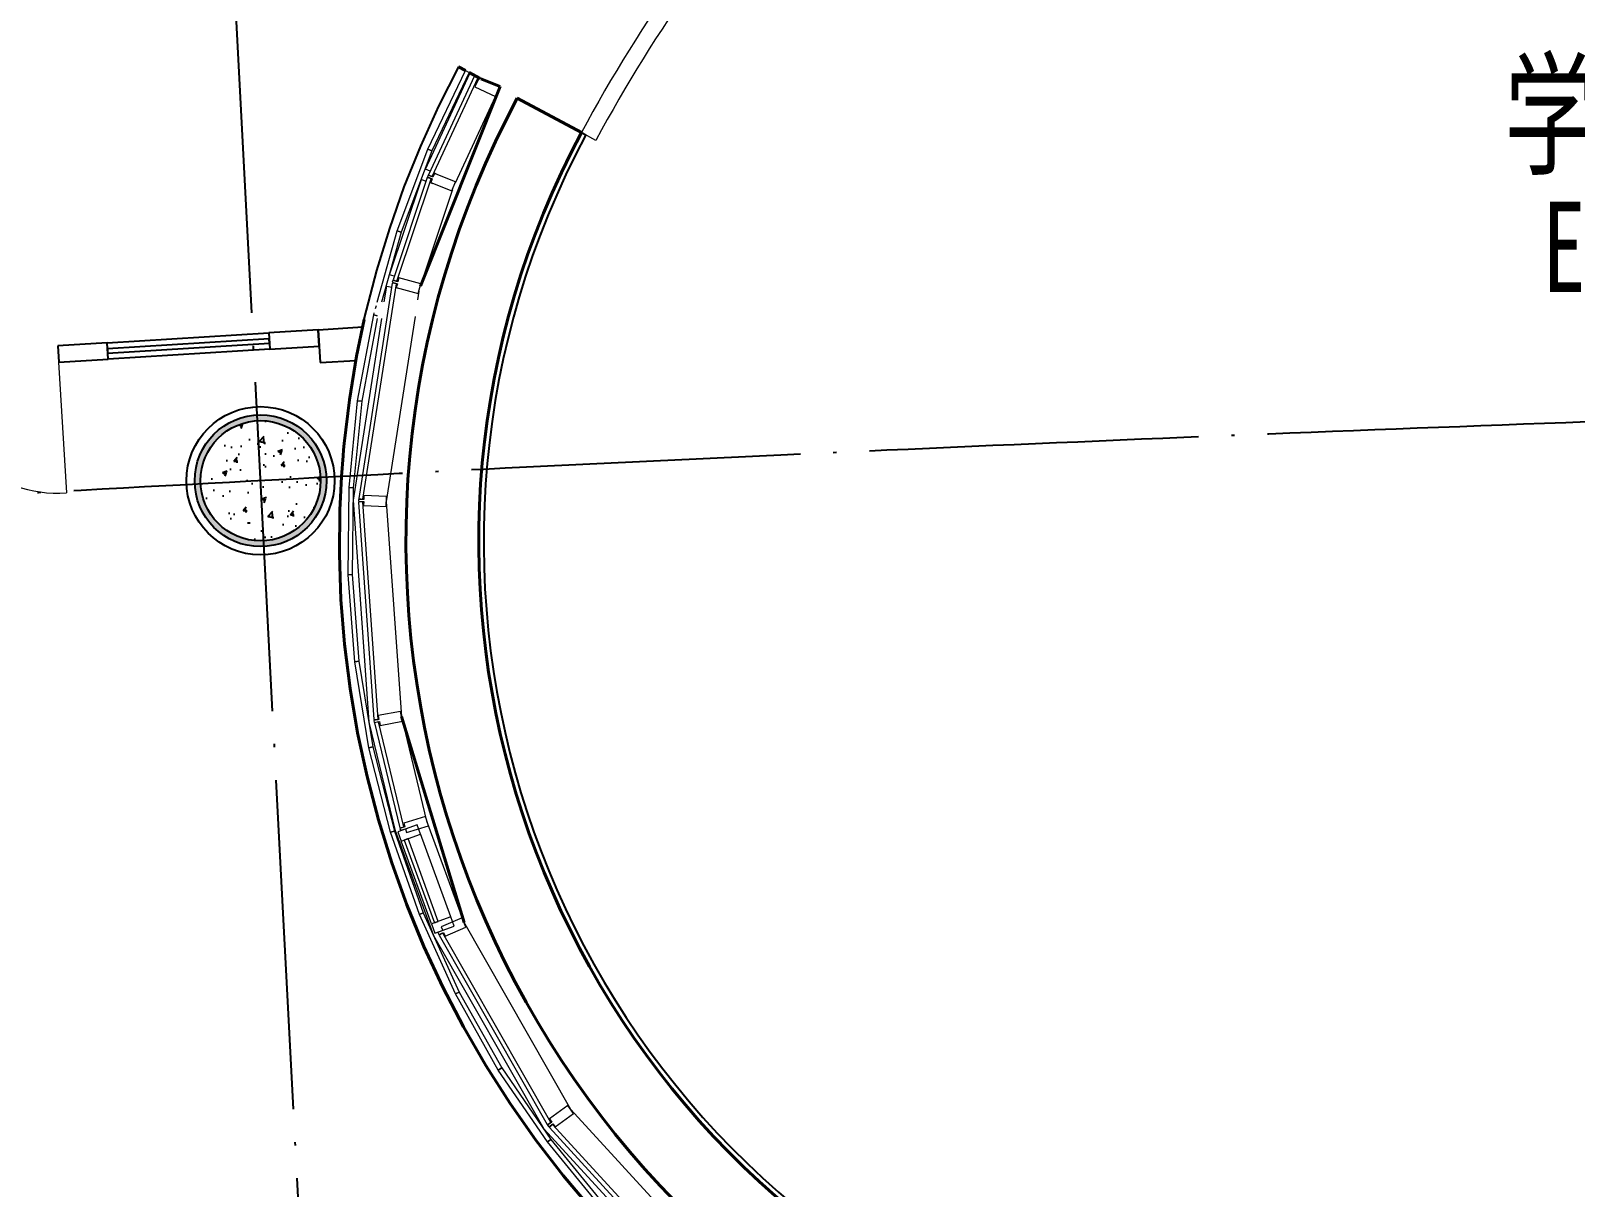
# Model space of a CAD drawing. Header units: millimetres. Extents: x 347599 to 1495443, y -100002 to 152717.
# Drawn here: x 1387381 to 1396761, y 15803 to 22822 of the extents above; entities that cross this region are included whole.
import ezdxf

# ---------------------------------------------------------------- set-up
doc = ezdxf.new("R2010")
doc.units = ezdxf.units.MM
doc.header["$LTSCALE"] = 1000
doc.linetypes.add('E-RG-1F$0$$0$DOTE', pattern=[2.42, 2, -0.2, 0.02, -0.2])
doc.layers.get('0').update_dxf_attribs({"linetype": 'CONTINUOUS'})
for name, color, linetype in [('00外装饰面', 21, 'CONTINUOUS'), ('A-------', 18, 'CONTINUOUS'), ('A—墙体', 7, 'CONTINUOUS'), ('A—轴线、尺寸', 1, 'CONTINUOUS'), ('A—门窗', 135, 'CONTINUOUS'), ('I—平面—文字', 40, 'CONTINUOUS'), ('I—平面—装饰面层线', 192, 'CONTINUOUS'), ('I—平面—门', 22, 'CONTINUOUS'), ('XRE2$0$0S-COLS-HATCH-A', 8, 'CONTINUOUS'), ('轴线100', 1, 'CONTINUOUS')]:
    doc.layers.add(name, color=color, linetype=linetype)
for name, color, linetype, lineweight in [('E1-RD-1F$0$A-DOOR', 32, 'CONTINUOUS', 5), ('E1-RD-1F$0$A-GLAZ', 140, 'CONTINUOUS', 5), ('E1-RD-1F$0$A-GLAZ-CWMG', 3, 'CONTINUOUS', 5), ('E1-RD-1F$0$A-WALL', 7, 'CONTINUOUS', 5), ('E1-RI-1F$0$A-DOOR', 32, 'CONTINUOUS', 5), ('E1-RI-1F$0$A-GLAZ-CWMG', 3, 'CONTINUOUS', 5), ('E1-RI-1F$0$A-WALL', 7, 'CONTINUOUS', 5)]:
    doc.layers.add(name, color=color, linetype=linetype, lineweight=lineweight)
doc.styles.add('XD2008', font='simhei.ttf', dxfattribs={"width": 0.7})

# ---------------------------------------------------------------- blocks, each defined once
blk = doc.blocks.new('E1-RD-1F$0$Rectangular Mullion - 60 X 200 standard snap cover - Black-10454011-E1b 和 E1c 号楼一层平面图 BLDG E1b AND E1c FIRST FLOOR PLAN')
at = {"layer": 'E1-RD-1F$0$A-GLAZ-CWMG', "color": 8}
for p, q in [((78761.2, 27955.1), (78762.4, 27956.9)), ((78769, 27966.9), (78770.2, 27968.6)), ((78578.7, 27320.1), (78576.5, 27321.6))]:
    blk.add_line(p, q, dxfattribs=at)
at = {"layer": 'E1-RD-1F$0$A-WALL', "lineweight": 40}
for p in [(79198, 28476.4), (78578.7, 27320.1)]:
    blk.add_line(p, (79302.3, 28406.9), dxfattribs=at)
blk = doc.blocks.new('E1-RD-1F$0$Rectangular Mullion - 60 X 200 standard snap cover - Black-10454012-E1b 和 E1c 号楼一层平面图 BLDG E1b AND E1c FIRST FLOOR PLAN')
at = {"layer": 'E1-RD-1F$0$A-GLAZ-CWMG', "color": 8}
for p, q in [((77724.4, 24788.9), (77723.8, 24795.2)), ((77839.7, 23447.7), (77839.2, 23454))]:
    blk.add_line(p, q, dxfattribs=at)
at = {"layer": 'E1-RD-1F$0$A-WALL', "lineweight": 40}
blk.add_line((78037.1, 23487.3), (77925, 24789.9), dxfattribs=at)
blk = doc.blocks.new('E1-RD-1F$0$System Panel - Glazed-9164974-E1b 和 E1c 号楼一层平面图 BLDG E1b AND E1c FIRST FLOOR PLAN')
at = {"layer": 'E1-RD-1F$0$A-GLAZ', "lineweight": 13}
for p, q in [((331.4, -19), (-331.4, -19)), ((-331.4, -19), (-331.4, -44.4)), ((-331.4, -44.4), (331.4, -44.4)), ((331.4, -44.4), (331.4, -19))]:
    blk.add_line(p, q, dxfattribs=at)
blk = doc.blocks.new('E1-RD-1F$0$Rectangular Mullion - 60 x 200 vert Butt glazed - Black-9164975-E1b 和 E1c 号楼一层平面图 BLDG E1b AND E1c FIRST FLOOR PLAN')
at = {"layer": 'E1-RI-1F$0$A-GLAZ-CWMG', "color": 8}
for p, q in [((0, 12.7), (-60, 12.7)), ((-60, 12.7), (-60, -125.3)), ((0, -125.3), (0, 12.7)), ((-60, -125.3), (0, -125.3))]:
    blk.add_line(p, q, dxfattribs=at)
blk = doc.blocks.new('E1-RD-1F$0$System Panel - Glazed-9149671-E1b 和 E1c 号楼一层平面图 BLDG E1b AND E1c FIRST FLOOR PLAN')
at = {"layer": 'E1-RD-1F$0$A-GLAZ', "lineweight": 13}
for p, q in [((661.8, -19.1), (-661.8, -19.1)), ((-661.8, -19.1), (-661.8, -44.5)), ((-661.8, -44.5), (661.8, -44.5)), ((661.8, -44.5), (661.8, -19.1))]:
    blk.add_line(p, q, dxfattribs=at)
blk = doc.blocks.new('E1-RD-1F$0$Rectangular Mullion - 60 x 200 Center Butt Glazed - Black-10418552-E1b 和 E1c 号楼一层平面图 BLDG E1b AND E1c FIRST FLOOR PLAN')
at = {"layer": 'E1-RD-1F$0$A-GLAZ-CWMG', "color": 8}
for p, q in [((-30, 12.7), (-6, 12.7)), ((-30, -125.3), (-30, 12.7)), ((-6, 12.7), (-6, 44.5)), ((-6, 44.5), (6, 44.5)), ((6, 44.5), (6, 12.7)), ((6, 12.7), (30, 12.7)), ((30, 12.7), (30, -125.3)), ((30, -125.3), (-30, -125.3))]:
    blk.add_line(p, q, dxfattribs=at)
blk = doc.blocks.new('E1-RD-1F$0$System Panel - Glazed-9149672-E1b 和 E1c 号楼一层平面图 BLDG E1b AND E1c FIRST FLOOR PLAN')
at = {"layer": 'E1-RD-1F$0$A-GLAZ', "lineweight": 13}
for p, q in [((661.8, -19), (-661.8, -19)), ((-661.8, -19), (-661.8, -44.4)), ((-661.8, -44.4), (661.8, -44.4)), ((661.8, -44.4), (661.8, -19))]:
    blk.add_line(p, q, dxfattribs=at)
blk = doc.blocks.new('E1-RD-1F$0$Rectangular Mullion - 60 x 200 Center Butt Glazed - Black-10418558-E1b 和 E1c 号楼一层平面图 BLDG E1b AND E1c FIRST FLOOR PLAN')
at = {"layer": 'E1-RD-1F$0$A-GLAZ-CWMG', "color": 8}
for p, q in [((-30, 12.7), (-6, 12.7)), ((-30, -125.3), (-30, 12.7)), ((-6, 12.7), (-6, 44.5)), ((-6, 44.5), (6, 44.5)), ((6, 44.5), (6, 12.7)), ((6, 12.7), (30, 12.7)), ((30, 12.7), (30, -125.3)), ((30, -125.3), (-30, -125.3))]:
    blk.add_line(p, q, dxfattribs=at)
blk = doc.blocks.new('E1-RD-1F$0$System Panel - Glazed-9192218-E1b 和 E1c 号楼一层平面图 BLDG E1b AND E1c FIRST FLOOR PLAN')
at = {"layer": 'E1-RD-1F$0$A-GLAZ', "lineweight": 13}
for p, q in [((328.4, -19), (-328.4, -19)), ((-328.4, -19), (-328.4, -44.4)), ((-328.4, -44.4), (328.4, -44.4)), ((328.4, -44.4), (328.4, -19))]:
    blk.add_line(p, q, dxfattribs=at)
blk = doc.blocks.new('E1-RD-1F$0$Rectangular Mullion - 60 x 200 Center Butt Glazed - Black-10418570-E1b 和 E1c 号楼一层平面图 BLDG E1b AND E1c FIRST FLOOR PLAN')
at = {"layer": 'E1-RD-1F$0$A-GLAZ-CWMG', "color": 8}
for p, q in [((-30, 12.7), (-6, 12.7)), ((-30, -125.3), (-30, 12.7)), ((-6, 12.7), (-6, 44.5)), ((-6, 44.5), (6, 44.5)), ((6, 44.5), (6, 12.7)), ((6, 12.7), (30, 12.7)), ((30, 12.7), (30, -125.3)), ((30, -125.3), (-30, -125.3))]:
    blk.add_line(p, q, dxfattribs=at)
blk = doc.blocks.new('E1-RD-1F$0$System Panel - Glazed-9149674-E1b 和 E1c 号楼一层平面图 BLDG E1b AND E1c FIRST FLOOR PLAN')
at = {"layer": 'E1-RD-1F$0$A-GLAZ', "lineweight": 13}
for p, q in [((661.8, -19), (-661.8, -19)), ((-661.8, -19), (-661.8, -44.4)), ((-661.8, -44.4), (661.8, -44.4)), ((661.8, -44.4), (661.8, -19))]:
    blk.add_line(p, q, dxfattribs=at)
blk = doc.blocks.new('E1-RD-1F$0$Rectangular Mullion - 60 x 200 Center Butt Glazed - Black-10418575-E1b 和 E1c 号楼一层平面图 BLDG E1b AND E1c FIRST FLOOR PLAN')
at = {"layer": 'E1-RD-1F$0$A-GLAZ-CWMG', "color": 8}
for p, q in [((-30, 12.7), (-6, 12.7)), ((-30, -125.3), (-30, 12.7)), ((-6, 12.7), (-6, 44.5)), ((-6, 44.5), (6, 44.5)), ((6, 44.5), (6, 12.7)), ((6, 12.7), (30, 12.7)), ((30, 12.7), (30, -125.3)), ((30, -125.3), (-30, -125.3))]:
    blk.add_line(p, q, dxfattribs=at)
blk = doc.blocks.new('E1-RD-1F$0$System Panel - Glazed-9149675-E1b 和 E1c 号楼一层平面图 BLDG E1b AND E1c FIRST FLOOR PLAN')
at = {"layer": 'E1-RD-1F$0$A-GLAZ', "lineweight": 13}
for p, q in [((661.8, -19), (-661.8, -19)), ((-661.8, -19), (-661.8, -44.5)), ((-661.8, -44.5), (661.8, -44.5)), ((661.8, -44.5), (661.8, -19))]:
    blk.add_line(p, q, dxfattribs=at)
blk = doc.blocks.new('E1-RD-1F$0$Rectangular Mullion - 60 x 200 Center Butt Glazed - Black-9164964-E1b 和 E1c 号楼一层平面图 BLDG E1b AND E1c FIRST FLOOR PLAN')
at = {"layer": 'E1-RD-1F$0$A-GLAZ-CWMG', "color": 8}
for p, q in [((-30, 12.7), (-6, 12.7)), ((-30, -125.3), (-30, 12.7)), ((-6, 12.7), (-6, 44.5)), ((-6, 44.5), (6, 44.5)), ((6, 44.5), (6, 12.7)), ((6, 12.7), (30, 12.7)), ((30, 12.7), (30, -125.3)), ((30, -125.3), (-30, -125.3))]:
    blk.add_line(p, q, dxfattribs=at)
blk = doc.blocks.new('E1-RD-1F$0$Rectangular Mullion - 60 X 200 standard snap cover - Black-9164969-E1b 和 E1c 号楼一层平面图 BLDG E1b AND E1c FIRST FLOOR PLAN')
at = {"layer": 'E1-RD-1F$0$A-GLAZ-CWMG', "color": 8}
for p, q in [((78754.9, 28010.1), (79138.2, 28521.2)), ((79138.2, 28521.2), (79162.4, 28503)), ((79182.7, 28487.8), (79187.8, 28484)), ((78914.9, 27890.1), (79262.2, 28353.2)), ((78779.1, 27991.9), (78754.9, 28010.1)), ((78814, 27965.8), (78799.4, 27976.7)), ((78914.9, 27890.1), (78913.7, 27891))]:
    blk.add_line(p, q, dxfattribs=at)
blk = doc.blocks.new('E1-RD-1F$0$Rectangular Mullion - 60 X 200 standard snap cover - Black-10453955-E1b 和 E1c 号楼一层平面图 BLDG E1b AND E1c FIRST FLOOR PLAN')
at = {"layer": 'E1-RD-1F$0$A-GLAZ-CWMG', "color": 8}
for p, q in [((79104.1, 21114.3), (78436.2, 22242.3)), ((78940.3, 20998.3), (78252.6, 22159.8))]:
    blk.add_line(p, q, dxfattribs=at)
blk = doc.blocks.new('E1-RD-1F$0$Rectangular Mullion - 60 X 200 standard snap cover - Black-10453956-E1b 和 E1c 号楼一层平面图 BLDG E1b AND E1c FIRST FLOOR PLAN')
at = {"layer": 'E1-RD-1F$0$A-GLAZ-CWMG', "color": 8}
for p, q in [((78436.2, 22242.3), (78036, 23490.7)), ((78252.6, 22159.8), (77840.4, 23445.7))]:
    blk.add_line(p, q, dxfattribs=at)
blk = doc.blocks.new('E1-RD-1F$0$Rectangular Mullion - 60 X 200 standard snap cover - Black-V69-E1b 和 E1c 号楼一层平面图 BLDG E1b AND E1c FIRST FLOOR PLAN')
at = {"layer": 'E1-RD-1F$0$A-GLAZ-CWMG', "color": 8}
for p, q in [((77744.3, 24118.2), (77724.1, 24797.3)), ((77943.9, 24135.4), (77924.6, 24786.4))]:
    blk.add_line(p, q, dxfattribs=at)
blk = doc.blocks.new('E1-RD-1F$0$Rectangular Mullion - 60 X 200 standard snap cover - Black-10418553-E1b 和 E1c 号楼一层平面图 BLDG E1b AND E1c FIRST FLOOR PLAN')
at = {"layer": 'E1-RD-1F$0$A-GLAZ-CWMG', "color": 8}
for p, q in [((77724.1, 24797.3), (77910.7, 26134.7)), ((77924.6, 24786.4), (78105.7, 26084.7))]:
    blk.add_line(p, q, dxfattribs=at)
blk = doc.blocks.new('E1-RD-1F$0$Rectangular Mullion - 60 X 200 standard snap cover - Black-10418576-E1b 和 E1c 号楼一层平面图 BLDG E1b AND E1c FIRST FLOOR PLAN')
at = {"layer": 'E1-RD-1F$0$A-GLAZ-CWMG', "color": 8}
for p, q in [((78343.2, 27273.5), (78377.3, 27363.1)), ((78377.3, 27363.1), (78405.6, 27352.4)), ((78429.3, 27343.3), (78445.5, 27337.2)), ((78546, 27244), (78564.2, 27292.1)), ((78561.8, 27293), (78564.2, 27292.1)), ((77910.7, 26134.7), (78306.9, 27177.7)), ((78105.7, 26084.7), (78509.6, 27148.2))]:
    blk.add_line(p, q, dxfattribs=at)
blk = doc.blocks.new('E1-RD-1F$0$Rectangular Mullion - 60 X 200 standard snap cover - Black-10453959-E1b 和 E1c 号楼一层平面图 BLDG E1b AND E1c FIRST FLOOR PLAN')
at = {"layer": 'E1-RD-1F$0$A-GLAZ-CWMG', "color": 8}
for p, q in [((77840.4, 23445.7), (77744.3, 24118.2)), ((78036, 23490.7), (77943.9, 24135.4))]:
    blk.add_line(p, q, dxfattribs=at)
blk = doc.blocks.new('E1-RD-1F$0$Rectangular Mullion - 60 x 200 Center Butt Glazed - Black-10418566-E1b 和 E1c 号楼一层平面图 BLDG E1b AND E1c FIRST FLOOR PLAN')
at = {"layer": 'E1-RD-1F$0$A-GLAZ-CWMG', "color": 8}
for p, q in [((-30, 12.7), (-6, 12.7)), ((-30, -125.3), (-30, 12.7)), ((-6, 12.7), (-6, 44.5)), ((-6, 44.5), (6, 44.5)), ((6, 44.5), (6, 12.7)), ((6, 12.7), (30, 12.7)), ((30, 12.7), (30, -125.3)), ((30, -125.3), (-30, -125.3))]:
    blk.add_line(p, q, dxfattribs=at)
blk = doc.blocks.new('E1-RD-1F$0$System Panel - Glazed-9164976-E1b 和 E1c 号楼一层平面图 BLDG E1b AND E1c FIRST FLOOR PLAN')
at = {"layer": 'E1-RD-1F$0$A-GLAZ', "lineweight": 13}
for p, q in [((328.4, -19.1), (-328.4, -19.1)), ((-328.4, -19.1), (-328.4, -44.5)), ((-328.4, -44.5), (328.4, -44.5)), ((328.4, -44.5), (328.4, -19.1))]:
    blk.add_line(p, q, dxfattribs=at)
blk = doc.blocks.new('E1-RD-1F$0$Rectangular Mullion - 60 X 200 standard snap cover - Black-9164971-E1b 和 E1c 号楼一层平面图 BLDG E1b AND E1c FIRST FLOOR PLAN')
at = {"layer": 'E1-RD-1F$0$A-GLAZ-CWMG', "color": 8}
for p, q in [((78408.6, 27428.3), (78717, 27953.3)), ((78717, 27953.3), (78743.1, 27937.9)), ((78765, 27925.1), (78780.7, 27915.8)), ((78581, 27327), (78889.5, 27851.9)), ((78888.2, 27852.7), (78889.5, 27851.9)), ((78434.6, 27413), (78408.6, 27428.3)), ((78472.2, 27390.9), (78456.5, 27400.1)), ((78581, 27327), (78579.7, 27327.7))]:
    blk.add_line(p, q, dxfattribs=at)
blk = doc.blocks.new('E1-RD-1F$0$Rectangular Mullion - 60 x 200 Center Butt Glazed - Black-9164973-E1b 和 E1c 号楼一层平面图 BLDG E1b AND E1c FIRST FLOOR PLAN')
at = {"layer": 'E1-RD-1F$0$A-GLAZ-CWMG', "color": 8}
for p, q in [((-30, 12.7), (-6, 12.7)), ((-30, -125.3), (-30, 12.7)), ((-6, 12.7), (-6, 44.5)), ((-6, 44.5), (6, 44.5)), ((6, 44.5), (6, 12.7)), ((6, 12.7), (30, 12.7)), ((30, 12.7), (30, -125.3)), ((30, -125.3), (-30, -125.3))]:
    blk.add_line(p, q, dxfattribs=at)
blk = doc.blocks.new('E1-RD-1F$0$System Panel - Glazed visual-9192242-E1b 和 E1c 号楼一层平面图 BLDG E1b AND E1c FIRST FLOOR PLAN')
at = {"layer": 'E1-RD-1F$0$A-GLAZ', "lineweight": 13}
for p, q in [((267.6, -19.1), (-267.6, -19.1)), ((-267.6, -19.1), (-267.6, -44.4)), ((-267.6, -44.4), (267.6, -44.4)), ((267.6, -44.4), (267.6, -19.1))]:
    blk.add_line(p, q, dxfattribs=at)
blk = doc.blocks.new('E1-RD-1F$0$Rectangular Mullion - 60 x 125-9192238-E1b 和 E1c 号楼一层平面图 BLDG E1b AND E1c FIRST FLOOR PLAN')
at = {"layer": 'E1-RD-1F$0$A-GLAZ-CWMG', "color": 8}
for p, q in [((77842.1, 23519.8), (77766.4, 24049.6)), ((77965.9, 23537.5), (77890.2, 24067.3))]:
    blk.add_line(p, q, dxfattribs=at)
blk = doc.blocks.new('E1-RD-1F$0$Rectangular Mullion - 60 x 125-9192239-E1b 和 E1c 号楼一层平面图 BLDG E1b AND E1c FIRST FLOOR PLAN')
at = {"layer": 'E1-RD-1F$0$A-GLAZ-CWMG', "color": 8}
for p, q in [((-60, 62.5), (0, 62.5)), ((-60, -62.5), (-60, 62.5)), ((0, 62.5), (0, -62.5)), ((0, -62.5), (-60, -62.5))]:
    blk.add_line(p, q, dxfattribs=at)
blk = doc.blocks.new('E1-RD-1F$0$Rectangular Mullion - 60 x 125-9192241-E1b 和 E1c 号楼一层平面图 BLDG E1b AND E1c FIRST FLOOR PLAN')
at = {"layer": 'E1-RD-1F$0$A-GLAZ-CWMG', "color": 8}
for p, q in [((0, 62.5), (-60, 62.5)), ((-60, 62.5), (-60, -62.5)), ((0, -62.5), (0, 62.5)), ((-60, -62.5), (0, -62.5))]:
    blk.add_line(p, q, dxfattribs=at)
blk = doc.blocks.new('E1-RI-1F$0$MRY_CW-DOOR-2_ALUMINUM_-_3')
at = {"layer": 'E1-RI-1F$0$A-DOOR'}
for p, q in [((-824.3, -12.7), (-824.3, -833.8)), ((824.3, -12.7), (824.3, -840.2))]:
    blk.add_line(p, q, dxfattribs=at)
for centre, radius, start, end in [((-824.3, -12.7), 821.1, 270, 0), ((824.3, -12.7), 827.5, 180, 270)]:
    blk.add_arc(centre, radius, start, end, dxfattribs=at)

msp = doc.modelspace()

# ---------------------------------------------------------------- hatches: boundary and pattern name
at = {"layer": 'A-------'}
h = msp.add_hatch(color=256, dxfattribs=at)
edge = h.paths.add_edge_path()
edge.add_arc((1388775.8, 20090.7), 400, 0, 360)
edge = h.paths.add_edge_path(flags=17)
edge.add_arc((1388775.8, 20090.7), 365, 0, 360)
at = {"layer": 'XRE2$0$0S-COLS-HATCH-A'}
h = msp.add_hatch(dxfattribs=at)
h.set_pattern_fill('AR-CONC', color=256, scale=40, style=0)
h.set_pattern_definition([(50, (-10363982.86, 6219919.24), (286.904073, -25.100854), [30, -330]), (355, (-10363982.86, 6219919.24), (-55.5005334, 300.8768535), [24, -264]), (100.4514, (-10363958.95, 6219917.15), (231.4037527, 275.775817), [25.496076, -280.456845]), (46.1842, (-10363982.86, 6219999.24), (426.896419, -66.207606), [45, -495]), (96.6356, (-10363947.3, 6219993.72), (373.865082, 389.647148), [38.244115, -420.6852]), (351.1842, (-10363982.86, 6219999.24), (373.864778, 389.64744), [36, -396]), (21, (-10363942.86, 6219979.24), (238.762821, -161.0475563), [30, -330]), (326, (-10363942.86, 6219979.24), (97.326133, 290.060018), [24, -264]), (71.4514, (-10363922.97, 6219965.82), (336.0890514, 129.0121987), [25.496076, -280.456845]), (37.5, (-10363982.86, 6219919.24), (4.8639421, 133.1575415), [0, -260.8, 0, -268, 0, -265]), (7.5, (-10363982.86, 6219919.24), (105.227815, 157.7646848), [0, -152.8, 0, -254.8, 0, -101]), (327.5, (-10364072.06, 6219919.24), (213.5289745, -9.0219487), [0, -100, 0, -312, 0, -414]), (317.5, (-10364112.06, 6219919.24), (233.2744677, 40.041993), [0, -130, 0, -207.2, 0, -294])])
edge = h.paths.add_edge_path()
edge.add_arc((1388775.8, 20090.7), 365, 0, 360)

# ---------------------------------------------------------------- linework, layer by layer
for radius in [400, 365]:
    msp.add_circle((1388775.8, 20090.7, 0), radius)
at = {"layer": '00外装饰面', "linetype": 'ByBlock', "ltscale": 5}
msp.add_circle((1388775.8, 20090.7), 450, dxfattribs=at)
at = {"layer": 'A—墙体'}
for p, q in [((1390021.6, 22580.4), (1389977.5, 22604)), ((1390109.7, 22533.3), (1390043.6, 22568.6)), ((1390724.8, 22204.4), (1390335.1, 22412.8))]:
    msp.add_line(p, q, dxfattribs=at)
at = {"layer": 'A—墙体', "flags": 128}
for points in [[(1389977.5, 22604), (1389856.6, 22365.7), (1389746.4, 22122.3), (1389646.8, 21874.3), (1389558.1, 21622.2), (1389480.6, 21366.5), (1389391, 21024.3)], [(1389977.5, 22604), (1389856.6, 22365.7), (1389746.4, 22122.3), (1389646.8, 21874.3), (1389558.1, 21622.2), (1389480.6, 21366.5), (1389429.3, 21170.9)], [(1389405.4, 21069), (1389359.3, 20846.2), (1389315.8, 20582.5), (1389283.9, 20317.2)], [(1389283.9, 20317.2), (1389280.3, 20279.5), (1389276.9, 20241.8)], [(1389276.9, 20241.8), (1389267.4, 20116.3), (1389260.6, 19990.6)], [(1389260.6, 19990.6), (1389259, 19952.7), (1389257.7, 19914.9)], [(1389257.7, 19914.9), (1389255, 19642.7), (1389264.4, 19370.7), (1389285.9, 19099.4), (1389319.4, 18829.3), (1389365, 18560.9), (1389422.4, 18294.9), (1389491.6, 18031.7), (1389572.4, 17771.8), (1389664.7, 17515.7), (1389768.2, 17264), (1389882.9, 17017.2), (1390008.5, 16775.7), (1390144.6, 16540), (1390291.1, 16310.6), (1390447.6, 16088), (1390613.9, 15872.5), (1390789.6, 15664.6)]]:
    msp.add_lwpolyline(points, dxfattribs=at)
at = {"layer": 'A—墙体'}
for radius in [5714.5, 5272.5]:
    msp.add_arc((1395374.5, 19718.5), radius, 151.86871, 241.86871, dxfattribs=at)
at = {"layer": 'A—轴线、尺寸', "linetype": 'E-RG-1F$0$$0$DOTE'}
msp.add_line((1389483, 6609.2), (1387911.6, 36565.6), dxfattribs=at)
msp.add_arc((1414706.3, -474229.7), 495000, 90.381865, 98.026074, dxfattribs=at)
at = {"layer": 'A—门窗'}
for p, q in [((1387843.2, 20928.5), (1387543.8, 20910)), ((1387843.2, 20928.5), (1388826.1, 20989.4)), ((1387849.4, 20828.7), (1387843.2, 20928.5)), ((1388828.5, 20951.9), (1387845.5, 20891.1)), ((1387847.1, 20866.2), (1388830, 20927)), ((1389125.6, 21007.9), (1388826.1, 20989.4)), ((1388826.1, 20989.4), (1388832.3, 20889.6)), ((1388830, 20927), (1388828.5, 20951.9)), ((1389131.7, 20908.1), (1389125.6, 21007.9)), ((1387543.8, 20910), (1387550, 20810.2)), ((1387550, 20810.2), (1387849.4, 20828.7)), ((1387845.5, 20891.1), (1387847.1, 20866.2)), ((1388832.3, 20889.6), (1387849.4, 20828.7)), ((1388832.3, 20889.6), (1389131.7, 20908.1))]:
    msp.add_line(p, q, dxfattribs=at)
for points in [[(1389125.6, 21007.9), (1389396.2, 21024.6)], [(1389125.6, 21007.9), (1389137.9, 20808.3)], [(1389137.9, 20808.3), (1389355.3, 20821.7)]]:
    msp.add_lwpolyline(points, dxfattribs=at)
at = {"layer": 'E1-RD-1F$0$A-DOOR'}
msp.add_line((1390813, 22157.3), (1390724.8, 22204.4), dxfattribs=at)
msp.add_line((1390813, 22157.3), (1390724.8, 22204.4), dxfattribs=at)
for radius in [8808, 8808, 8708, 8708]:
    msp.add_arc((1398492.4, 18051.5), radius, 121.86871, 151.86871, dxfattribs=at)
at = {"layer": 'E1-RD-1F$0$A-GLAZ', "color": 8}
for p, q in [((1389792.5, 22103), (1390021.6, 22580.4)), ((1389792.5, 22103), (1390021.6, 22580.4)), ((1390043.6, 22568.6), (1389815.5, 22093.2)), ((1390043.6, 22568.6), (1389815.5, 22093.2)), ((1390021.6, 22580.4), (1390043.6, 22568.6)), ((1390021.6, 22580.4), (1390043.6, 22568.6)), ((1389605.9, 21607.4), (1389792.5, 22103)), ((1389605.9, 21607.4), (1389792.5, 22103)), ((1389792.5, 22103), (1389815.5, 22093.2)), ((1389815.5, 22093.2), (1389792.5, 22103)), ((1389792.5, 22103), (1389815.5, 22093.2)), ((1389815.5, 22093.2), (1389792.5, 22103)), ((1389605.9, 21607.4), (1389629.7, 21599.6)), ((1389629.7, 21599.6), (1389605.9, 21607.4)), ((1389605.9, 21607.4), (1389629.7, 21599.6)), ((1389629.7, 21599.6), (1389605.9, 21607.4)), ((1389365.5, 20577), (1389463.2, 21097.5)), ((1389365.5, 20577), (1389463.2, 21097.5)), ((1389484.4, 21075.1), (1389390.3, 20573.5)), ((1389484.4, 21075.1), (1389390.3, 20573.5)), ((1389463.2, 21097.5), (1389483.3, 21092.8)), ((1389483.3, 21092.8), (1389463.2, 21097.5)), ((1389463.2, 21097.5), (1389483.3, 21092.8)), ((1389483.3, 21092.8), (1389463.2, 21097.5)), ((1389313.6, 20050), (1389365.5, 20577)), ((1389313.6, 20050), (1389365.5, 20577)), ((1389390.3, 20573.5), (1389338.5, 20048.7)), ((1389390.3, 20573.5), (1389338.5, 20048.7)), ((1389365.5, 20577), (1389390.3, 20573.5)), ((1389390.3, 20573.5), (1389365.5, 20577)), ((1389365.5, 20577), (1389390.3, 20573.5)), ((1389390.3, 20573.5), (1389365.5, 20577)), ((1389307.7, 19520.5), (1389313.6, 20050)), ((1389307.7, 19520.5), (1389313.6, 20050)), ((1389313.6, 20050), (1389338.5, 20048.7)), ((1389338.5, 20048.7), (1389313.6, 20050)), ((1389313.6, 20050), (1389338.5, 20048.7)), ((1389338.5, 20048.7), (1389313.6, 20050)), ((1389338.5, 20048.7), (1389332.7, 19521.3)), ((1389338.5, 20048.7), (1389332.7, 19521.3)), ((1389307.7, 19520.5), (1389332.7, 19521.3)), ((1389332.7, 19521.3), (1389307.7, 19520.5)), ((1389307.7, 19520.5), (1389332.7, 19521.3)), ((1389332.7, 19521.3), (1389307.7, 19520.5)), ((1389348.1, 18992.5), (1389307.7, 19520.5)), ((1389348.1, 18992.5), (1389307.7, 19520.5)), ((1389332.7, 19521.3), (1389372.9, 18995.5)), ((1389332.7, 19521.3), (1389372.9, 18995.5)), ((1389348.1, 18992.5), (1389372.9, 18995.5)), ((1389372.9, 18995.5), (1389348.1, 18992.5)), ((1389348.1, 18992.5), (1389372.9, 18995.5)), ((1389372.9, 18995.5), (1389348.1, 18992.5)), ((1389434.3, 18470), (1389348.1, 18992.5)), ((1389434.3, 18470), (1389348.1, 18992.5)), ((1389372.9, 18995.5), (1389458.7, 18475.2)), ((1389372.9, 18995.5), (1389458.7, 18475.2)), ((1389434.3, 18470), (1389458.7, 18475.2)), ((1389458.7, 18475.2), (1389434.3, 18470)), ((1389434.3, 18470), (1389458.7, 18475.2)), ((1389458.7, 18475.2), (1389434.3, 18470)), ((1389565.7, 17957.1), (1389434.3, 18470)), ((1389565.7, 17957.1), (1389434.3, 18470)), ((1389458.7, 18475.2), (1389589.6, 17964.3)), ((1389458.7, 18475.2), (1389589.6, 17964.3)), ((1389565.7, 17957.1), (1389589.6, 17964.3)), ((1389589.6, 17964.3), (1389565.7, 17957.1)), ((1389565.7, 17957.1), (1389589.6, 17964.3)), ((1389589.6, 17964.3), (1389565.7, 17957.1)), ((1389741.3, 17457.5), (1389565.7, 17957.1)), ((1389741.3, 17457.5), (1389565.7, 17957.1)), ((1389589.6, 17964.3), (1389764.5, 17466.8)), ((1389589.6, 17964.3), (1389764.5, 17466.8)), ((1389741.3, 17457.5), (1389764.5, 17466.8)), ((1389764.5, 17466.8), (1389741.3, 17457.5)), ((1389741.3, 17457.5), (1389764.5, 17466.8)), ((1389764.5, 17466.8), (1389741.3, 17457.5)), ((1389959.8, 16975.1), (1389741.3, 17457.5)), ((1389959.8, 16975.1), (1389741.3, 17457.5)), ((1389764.5, 17466.8), (1389982.1, 16986.4)), ((1389764.5, 17466.8), (1389982.1, 16986.4)), ((1389959.8, 16975.1), (1389982.1, 16986.4)), ((1389982.1, 16986.4), (1389959.8, 16975.1)), ((1389959.8, 16975.1), (1389982.1, 16986.4)), ((1389982.1, 16986.4), (1389959.8, 16975.1)), ((1389982.1, 16986.4), (1390240.7, 16526.8)), ((1389982.1, 16986.4), (1390240.7, 16526.8)), ((1390219.5, 16513.6), (1389959.8, 16975.1)), ((1390219.5, 16513.6), (1389959.8, 16975.1)), ((1390219.5, 16513.6), (1390240.7, 16526.8)), ((1390240.7, 16526.8), (1390219.5, 16513.6)), ((1390219.5, 16513.6), (1390240.7, 16526.8)), ((1390240.7, 16526.8), (1390219.5, 16513.6)), ((1390518.4, 16076.6), (1390219.5, 16513.6)), ((1390518.4, 16076.6), (1390219.5, 16513.6)), ((1390240.7, 16526.8), (1390538.4, 16091.6)), ((1390240.7, 16526.8), (1390538.4, 16091.6)), ((1390518.4, 16076.6), (1390538.4, 16091.6)), ((1390538.4, 16091.6), (1390518.4, 16076.6)), ((1390518.4, 16076.6), (1390538.4, 16091.6)), ((1390538.4, 16091.6), (1390518.4, 16076.6)), ((1390854.3, 15667.2), (1390518.4, 16076.6)), ((1390854.3, 15667.2), (1390518.4, 16076.6)), ((1390538.4, 16091.6), (1390872.9, 15683.9)), ((1390538.4, 16091.6), (1390872.9, 15683.9))]:
    msp.add_line(p, q, dxfattribs=at)
at = {"layer": 'E1-RD-1F$0$A-GLAZ-CWMG', "color": 8}
for p, q in [((1389815.5, 22093.2), (1389629.7, 21599.6)), ((1389815.5, 22093.2), (1389629.7, 21599.6)), ((1389484.7, 21174.1), (1389605.9, 21607.4)), ((1389484.7, 21174.1), (1389605.9, 21607.4)), ((1389629.7, 21599.6), (1389511.1, 21175.8)), ((1389629.7, 21599.6), (1389511.1, 21175.8)), ((1389463.2, 21097.5), (1389466.8, 21110.3)), ((1389463.2, 21097.5), (1389466.8, 21110.3)), ((1389474, 21135.8), (1389479.3, 21155)), ((1389474, 21135.8), (1389479.3, 21155))]:
    msp.add_line(p, q, dxfattribs=at)
at = {"layer": 'E1-RD-1F$0$A-WALL', "lineweight": 40}
for p, q in [((1390021.6, 22580.4), (1389977.5, 22604)), ((1390109.7, 22533.3), (1390043.6, 22568.6)), ((1390724.8, 22204.4), (1390335.1, 22412.8))]:
    msp.add_line(p, q, dxfattribs=at)
at = {"layer": 'E1-RD-1F$0$A-WALL', "lineweight": 40, "flags": 128}
for points in [[(1389405.4, 21069), (1389359.3, 20846.2), (1389315.8, 20582.5), (1389283.9, 20317.2)], [(1389283.9, 20317.2), (1389280.3, 20279.5), (1389276.9, 20241.8)], [(1389276.9, 20241.8), (1389267.4, 20116.3), (1389260.6, 19990.6)], [(1389260.6, 19990.6), (1389259, 19952.7), (1389257.7, 19914.9)], [(1389257.7, 19914.9), (1389255, 19642.7), (1389264.4, 19370.7), (1389285.9, 19099.4), (1389319.4, 18829.3), (1389365, 18560.9), (1389422.4, 18294.9), (1389491.6, 18031.7), (1389572.4, 17771.8), (1389664.7, 17515.7), (1389768.2, 17264), (1389882.9, 17017.2), (1390008.5, 16775.7), (1390144.6, 16540), (1390291.1, 16310.6), (1390447.6, 16088), (1390613.9, 15872.5), (1390789.6, 15664.6)]]:
    msp.add_lwpolyline(points, dxfattribs=at)
at = {"layer": 'E1-RD-1F$0$A-WALL', "lineweight": 40}
for radius in [5714.5, 5272.5]:
    msp.add_arc((1395374.5, 19718.5), radius, 151.86871, 241.86871, dxfattribs=at)
at = {"layer": 'E1-RI-1F$0$A-WALL', "lineweight": 40, "flags": 128}
msp.add_lwpolyline([(1389257.6, 19914.9), (1389255, 19642.7), (1389264.4, 19370.7), (1389285.9, 19099.4), (1389319.4, 18829.3), (1389364.9, 18560.9), (1389422.4, 18294.9), (1389491.5, 18031.7), (1389572.3, 17771.8), (1389664.6, 17515.7), (1389768.2, 17264), (1389882.9, 17017.2), (1390008.4, 16775.7), (1390144.6, 16540), (1390291.1, 16310.6), (1390447.6, 16088), (1390613.9, 15872.5), (1390789.6, 15664.6)], dxfattribs=at)
at = {"layer": 'I—平面—装饰面层线'}
msp.add_line((1390724.8, 22204.4), (1390751.3, 22190.3), dxfattribs=at)
msp.add_arc((1395374.5, 19718.5), 5242.5, 151.86871, 241.86871, dxfattribs=at)
at = {"layer": '轴线100', "linetype": 'E-RG-1F$0$$0$DOTE'}
msp.add_line((1389483, 6609.2), (1387911.6, 36565.6), dxfattribs=at)
msp.add_arc((1414706.3, -474229.7), 495000, 90.381865, 98.026074, dxfattribs=at)

# ---------------------------------------------------------------- block references
at = {"layer": 'A—墙体', "rotation": 11.95264847549657}
msp.add_blockref('E1-RD-1F$0$Rectangular Mullion - 60 X 200 standard snap cover - Black-10454011-E1b 和 E1c 号楼一层平面图 BLDG E1b AND E1c FIRST FLOOR PLAN', (1318531.3, -21730.4), dxfattribs=at)
at = {"layer": 'E1-RD-1F$0$A-GLAZ-CWMG', "color": 8}
for name, p, rotation in [('E1-RD-1F$0$Rectangular Mullion - 60 X 200 standard snap cover - Black-10454011-E1b 和 E1c 号楼一层平面图 BLDG E1b AND E1c FIRST FLOOR PLAN', (1318531.3, -21730.4), 11.95264847549657), ('E1-RD-1F$0$Rectangular Mullion - 60 X 200 standard snap cover - Black-9164969-E1b 和 E1c 号楼一层平面图 BLDG E1b AND E1c FIRST FLOOR PLAN', (1318531.3, -21730.4), 11.95264847549657), ('E1-RD-1F$0$Rectangular Mullion - 60 X 200 standard snap cover - Black-9164969-E1b 和 E1c 号楼一层平面图 BLDG E1b AND E1c FIRST FLOOR PLAN', (1318531.3, -21730.4), 11.95264847549657), ('E1-RD-1F$0$System Panel - Glazed-9164974-E1b 和 E1c 号楼一层平面图 BLDG E1b AND E1c FIRST FLOOR PLAN', (1389975, 22230.1), 245.0829957770494), ('E1-RD-1F$0$System Panel - Glazed-9164974-E1b 和 E1c 号楼一层平面图 BLDG E1b AND E1c FIRST FLOOR PLAN', (1389975, 22230.1), 245.0829957770494), ('E1-RD-1F$0$Rectangular Mullion - 60 x 200 vert Butt glazed - Black-9164975-E1b 和 E1c 号楼一层平面图 BLDG E1b AND E1c FIRST FLOOR PLAN', (1390114.6, 22530.7), 65.08299577704943), ('E1-RD-1F$0$Rectangular Mullion - 60 x 200 vert Butt glazed - Black-9164975-E1b 和 E1c 号楼一层平面图 BLDG E1b AND E1c FIRST FLOOR PLAN', (1390114.6, 22530.7), 65.08299577704943), ('E1-RD-1F$0$Rectangular Mullion - 60 X 200 standard snap cover - Black-9164971-E1b 和 E1c 号楼一层平面图 BLDG E1b AND E1c FIRST FLOOR PLAN', (1318531.3, -21730.4), 11.95264847549657), ('E1-RD-1F$0$Rectangular Mullion - 60 X 200 standard snap cover - Black-9164971-E1b 和 E1c 号楼一层平面图 BLDG E1b AND E1c FIRST FLOOR PLAN', (1318531.3, -21730.4), 11.95264847549657), ('E1-RD-1F$0$System Panel - Glazed-9164976-E1b 和 E1c 号楼一层平面图 BLDG E1b AND E1c FIRST FLOOR PLAN', (1389726.7, 21606.9), 251.5115672056195), ('E1-RD-1F$0$System Panel - Glazed-9164976-E1b 和 E1c 号楼一层平面图 BLDG E1b AND E1c FIRST FLOOR PLAN', (1389726.7, 21606.9), 251.5115672056195), ('E1-RD-1F$0$System Panel - Glazed-9149675-E1b 和 E1c 号楼一层平面图 BLDG E1b AND E1c FIRST FLOOR PLAN', (1389518, 20629.9), 261.1544205477418), ('E1-RD-1F$0$System Panel - Glazed-9149675-E1b 和 E1c 号楼一层平面图 BLDG E1b AND E1c FIRST FLOOR PLAN', (1389518, 20629.9), 261.1544205477418), ('E1-RD-1F$0$Rectangular Mullion - 60 X 200 standard snap cover - Black-10418553-E1b 和 E1c 号楼一层平面图 BLDG E1b AND E1c FIRST FLOOR PLAN', (1318531.3, -21730.4), 11.95264847549657), ('E1-RD-1F$0$Rectangular Mullion - 60 X 200 standard snap cover - Black-10418553-E1b 和 E1c 号楼一层平面图 BLDG E1b AND E1c FIRST FLOOR PLAN', (1318531.3, -21730.4), 11.95264847549657), ('E1-RD-1F$0$System Panel - Glazed-9149674-E1b 和 E1c 号楼一层平面图 BLDG E1b AND E1c FIRST FLOOR PLAN', (1389462, 19303.8), 274.0115634048846), ('E1-RD-1F$0$System Panel - Glazed-9149674-E1b 和 E1c 号楼一层平面图 BLDG E1b AND E1c FIRST FLOOR PLAN', (1389462, 19303.8), 274.0115634048846), ('E1-RD-1F$0$Rectangular Mullion - 60 X 200 standard snap cover - Black-V69-E1b 和 E1c 号楼一层平面图 BLDG E1b AND E1c FIRST FLOOR PLAN', (1318531.3, -21730.4), 11.95264847549657), ('E1-RD-1F$0$Rectangular Mullion - 60 X 200 standard snap cover - Black-V69-E1b 和 E1c 号楼一层平面图 BLDG E1b AND E1c FIRST FLOOR PLAN', (1318531.3, -21730.4), 11.95264847549657), ('E1-RD-1F$0$Rectangular Mullion - 60 X 200 standard snap cover - Black-10454012-E1b 和 E1c 号楼一层平面图 BLDG E1b AND E1c FIRST FLOOR PLAN', (1318531.3, -21730.4), 11.95264847549657), ('E1-RD-1F$0$Rectangular Mullion - 60 X 200 standard snap cover - Black-10454012-E1b 和 E1c 号楼一层平面图 BLDG E1b AND E1c FIRST FLOOR PLAN', (1318531.3, -21730.4), 11.95264847549657), ('E1-RD-1F$0$System Panel - Glazed-9192218-E1b 和 E1c 号楼一层平面图 BLDG E1b AND E1c FIRST FLOOR PLAN', (1389587.7, 18312.7), 283.6544205557278), ('E1-RD-1F$0$System Panel - Glazed-9192218-E1b 和 E1c 号楼一层平面图 BLDG E1b AND E1c FIRST FLOOR PLAN', (1389587.7, 18312.7), 283.6544205557278), ('E1-RD-1F$0$Rectangular Mullion - 60 X 200 standard snap cover - Black-10453959-E1b 和 E1c 号楼一层平面图 BLDG E1b AND E1c FIRST FLOOR PLAN', (1318531.3, -21730.4), 11.95264847549657), ('E1-RD-1F$0$Rectangular Mullion - 60 X 200 standard snap cover - Black-10453959-E1b 和 E1c 号楼一层平面图 BLDG E1b AND E1c FIRST FLOOR PLAN', (1318531.3, -21730.4), 11.95264847549657), ('E1-RD-1F$0$Rectangular Mullion - 60 x 125-9192241-E1b 和 E1c 号楼一层平面图 BLDG E1b AND E1c FIRST FLOOR PLAN', (1389669, 17981.2), 110.0829919843003), ('E1-RD-1F$0$Rectangular Mullion - 60 x 125-9192241-E1b 和 E1c 号楼一层平面图 BLDG E1b AND E1c FIRST FLOOR PLAN', (1389669, 17981.2), 110.0829919843003), ('E1-RD-1F$0$Rectangular Mullion - 60 x 125-9192238-E1b 和 E1c 号楼一层平面图 BLDG E1b AND E1c FIRST FLOOR PLAN', (1318531.3, -21730.4), 11.95264847549657), ('E1-RD-1F$0$Rectangular Mullion - 60 x 125-9192238-E1b 和 E1c 号楼一层平面图 BLDG E1b AND E1c FIRST FLOOR PLAN', (1318531.3, -21730.4), 11.95264847549657), ('E1-RD-1F$0$System Panel - Glazed visual-9192242-E1b 和 E1c 号楼一层平面图 BLDG E1b AND E1c FIRST FLOOR PLAN', (1389781.5, 17673.6), 290.0829919843003), ('E1-RD-1F$0$System Panel - Glazed visual-9192242-E1b 和 E1c 号楼一层平面图 BLDG E1b AND E1c FIRST FLOOR PLAN', (1389781.5, 17673.6), 290.0829919843003), ('E1-RD-1F$0$Rectangular Mullion - 60 X 200 standard snap cover - Black-10453956-E1b 和 E1c 号楼一层平面图 BLDG E1b AND E1c FIRST FLOOR PLAN', (1318531.3, -21730.4), 11.95264847549657), ('E1-RD-1F$0$Rectangular Mullion - 60 X 200 standard snap cover - Black-10453956-E1b 和 E1c 号楼一层平面图 BLDG E1b AND E1c FIRST FLOOR PLAN', (1318531.3, -21730.4), 11.95264847549657), ('E1-RD-1F$0$System Panel - Glazed-9149672-E1b 和 E1c 号楼一层平面图 BLDG E1b AND E1c FIRST FLOOR PLAN', (1390227.5, 16779.6), 299.7258491191703), ('E1-RD-1F$0$System Panel - Glazed-9149672-E1b 和 E1c 号楼一层平面图 BLDG E1b AND E1c FIRST FLOOR PLAN', (1390227.5, 16779.6), 299.7258491191703), ('E1-RD-1F$0$Rectangular Mullion - 60 X 200 standard snap cover - Black-10453955-E1b 和 E1c 号楼一层平面图 BLDG E1b AND E1c FIRST FLOOR PLAN', (1318531.3, -21730.4), 11.95264847549657), ('E1-RD-1F$0$Rectangular Mullion - 60 X 200 standard snap cover - Black-10453955-E1b 和 E1c 号楼一层平面图 BLDG E1b AND E1c FIRST FLOOR PLAN', (1318531.3, -21730.4), 11.95264847549657), ('E1-RD-1F$0$System Panel - Glazed-9149671-E1b 和 E1c 号楼一层平面图 BLDG E1b AND E1c FIRST FLOOR PLAN', (1391010.5, 15707.9), 312.5829919763124), ('E1-RD-1F$0$System Panel - Glazed-9149671-E1b 和 E1c 号楼一层平面图 BLDG E1b AND E1c FIRST FLOOR PLAN', (1391010.5, 15707.9), 312.5829919763124)]:
    msp.add_blockref(name, p, dxfattribs=dict(at, rotation=rotation))
at = {"layer": 'E1-RD-1F$0$A-GLAZ-CWMG', "color": 8, "extrusion": (-2.42426e-29, -2.53787e-30, -1)}
for name, p, rotation in [('E1-RD-1F$0$Rectangular Mullion - 60 x 200 Center Butt Glazed - Black-9164973-E1b 和 E1c 号楼一层平面图 BLDG E1b AND E1c FIRST FLOOR PLAN', (-1389832.8, 21924.1), 291.7027147079289), ('E1-RD-1F$0$Rectangular Mullion - 60 x 200 Center Butt Glazed - Black-9164973-E1b 和 E1c 号楼一层平面图 BLDG E1b AND E1c FIRST FLOOR PLAN', (-1389832.8, 21924.1), 291.7027147079289), ('E1-RD-1F$0$Rectangular Mullion - 60 x 200 Center Butt Glazed - Black-10418575-E1b 和 E1c 号楼一层平面图 BLDG E1b AND E1c FIRST FLOOR PLAN', (-1389415.3, 19970), 272.4170080236867), ('E1-RD-1F$0$Rectangular Mullion - 60 x 200 Center Butt Glazed - Black-10418575-E1b 和 E1c 号楼一层平面图 BLDG E1b AND E1c FIRST FLOOR PLAN', (-1389415.3, 19970), 272.4170080236867), ('E1-RD-1F$0$Rectangular Mullion - 60 x 200 Center Butt Glazed - Black-10418570-E1b 和 E1c 号楼一层平面图 BLDG E1b AND E1c FIRST FLOOR PLAN', (-1389508.7, 18637.6), 259.5598651665438), ('E1-RD-1F$0$Rectangular Mullion - 60 x 200 Center Butt Glazed - Black-10418570-E1b 和 E1c 号楼一层平面图 BLDG E1b AND E1c FIRST FLOOR PLAN', (-1389508.7, 18637.6), 259.5598651665438), ('E1-RD-1F$0$Rectangular Mullion - 60 x 200 Center Butt Glazed - Black-10418566-E1b 和 E1c 号楼一层平面图 BLDG E1b AND E1c FIRST FLOOR PLAN', (-1389666.6, 17987.7), 253.131293721999), ('E1-RD-1F$0$Rectangular Mullion - 60 x 200 Center Butt Glazed - Black-10418566-E1b 和 E1c 号楼一层平面图 BLDG E1b AND E1c FIRST FLOOR PLAN', (-1389666.6, 17987.7), 253.131293721999), ('E1-RD-1F$0$Rectangular Mullion - 60 x 125-9192239-E1b 和 E1c 号楼一层平面图 BLDG E1b AND E1c FIRST FLOOR PLAN', (-1389894, 17365.9), 249.9170080156996), ('E1-RD-1F$0$Rectangular Mullion - 60 x 125-9192239-E1b 和 E1c 号楼一层平面图 BLDG E1b AND E1c FIRST FLOOR PLAN', (-1389894, 17365.9), 249.9170080156996), ('E1-RD-1F$0$Rectangular Mullion - 60 x 200 Center Butt Glazed - Black-10418558-E1b 和 E1c 号楼一层平面图 BLDG E1b AND E1c FIRST FLOOR PLAN', (-1389896.3, 17359.5), 246.7027223094011), ('E1-RD-1F$0$Rectangular Mullion - 60 x 200 Center Butt Glazed - Black-10418558-E1b 和 E1c 号楼一层平面图 BLDG E1b AND E1c FIRST FLOOR PLAN', (-1389896.3, 17359.5), 246.7027223094011), ('E1-RD-1F$0$Rectangular Mullion - 60 x 200 Center Butt Glazed - Black-10418552-E1b 和 E1c 号楼一层平面图 BLDG E1b AND E1c FIRST FLOOR PLAN', (-1390558.6, 16199.6), 233.8455794522586), ('E1-RD-1F$0$Rectangular Mullion - 60 x 200 Center Butt Glazed - Black-10418552-E1b 和 E1c 号楼一层平面图 BLDG E1b AND E1c FIRST FLOOR PLAN', (-1390558.6, 16199.6), 233.8455794522586)]:
    msp.add_blockref(name, p, dxfattribs=dict(at, rotation=rotation))
at = {"layer": 'E1-RD-1F$0$A-WALL', "lineweight": 40, "rotation": 11.95264847549657}
msp.add_blockref('E1-RD-1F$0$Rectangular Mullion - 60 X 200 standard snap cover - Black-10418576-E1b 和 E1c 号楼一层平面图 BLDG E1b AND E1c FIRST FLOOR PLAN', (1318531.3, -21730.4), dxfattribs=at)
msp.add_blockref('E1-RD-1F$0$Rectangular Mullion - 60 X 200 standard snap cover - Black-10418576-E1b 和 E1c 号楼一层平面图 BLDG E1b AND E1c FIRST FLOOR PLAN', (1318531.3, -21730.4), dxfattribs=at)
at = {"layer": 'E1-RD-1F$0$A-WALL', "lineweight": 40, "extrusion": (-2.42426e-29, -2.53787e-30, -1), "rotation": 285.2741508808292}
msp.add_blockref('E1-RD-1F$0$Rectangular Mullion - 60 x 200 Center Butt Glazed - Black-9164964-E1b 和 E1c 号楼一层平面图 BLDG E1b AND E1c FIRST FLOOR PLAN', (-1389620.7, 21289.7), dxfattribs=at)
msp.add_blockref('E1-RD-1F$0$Rectangular Mullion - 60 x 200 Center Butt Glazed - Black-9164964-E1b 和 E1c 号楼一层平面图 BLDG E1b AND E1c FIRST FLOOR PLAN', (-1389620.7, 21289.7), dxfattribs=at)
at = {"layer": 'I—平面—门', "xscale": 0.9606060606060608, "yscale": 0.9606060606060608, "zscale": 0.9606060606060608, "rotation": 3.541098790374632}
msp.add_blockref('E1-RI-1F$0$MRY_CW-DOOR-2_ALUMINUM_-_3', (1386757.7, 20773.4), dxfattribs=at)

# ---------------------------------------------------------------- texts
at = {"layer": 'I—平面—文字', "linetype": 'ByBlock', "style": 'XD2008', "width": 0.7}
for s, height, p in [('学生活动室', 600, (1396328.7, 22011.6, 0)), ('E1a-F1-02', 550, (1396563, 21235.7))]:
    msp.add_text(s, height=height, rotation=360, dxfattribs=at).set_placement(p)

doc.saveas('drawing.dxf')
